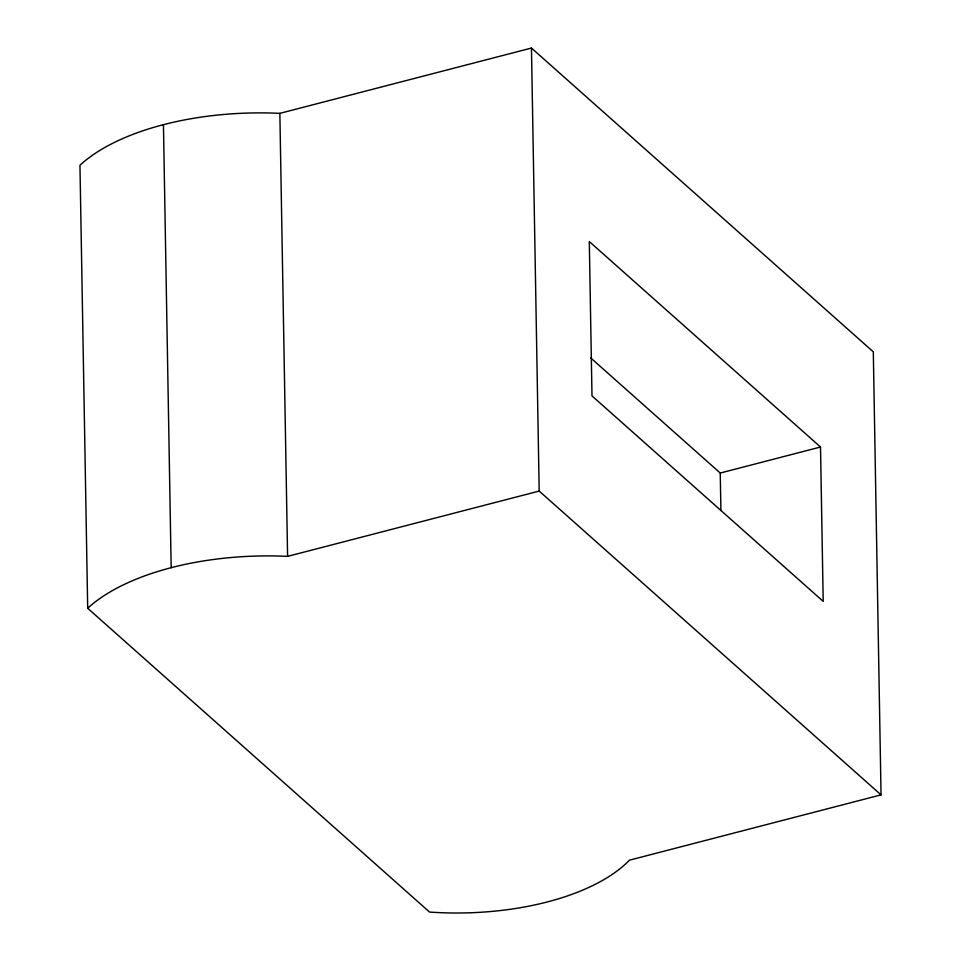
<?xml version="1.0" encoding="UTF-8"?>
<svg xmlns="http://www.w3.org/2000/svg" width="961" height="961" viewBox="0 0 961 961"><rect width="100%" height="100%" fill="white"/><g stroke="black" fill="none" stroke-linecap="round" stroke-linejoin="round"><path stroke-width="1.44" d="M279.855 113.362L531.457 48.05L873.309 351.846L881.045 794.867L629.431 860.179A184.44 86.874 -1 0 1 429.543 912.061L87.691 608.265L79.955 165.244A196.524 92.568 -1 0 1 279.855 113.362L287.591 556.371A196.524 92.568 -1 0 0 87.691 608.265M287.591 556.371L539.193 491.071L881.045 794.867M590.679 357.888L720.245 473.04L820.514 447.021L823.205 601.382L591.988 395.896L589.297 241.535L820.514 447.021M720.245 473.04L720.906 510.507M531.457 48.05L539.193 491.071M163.442 124.678L171.178 567.687"/></g></svg>
